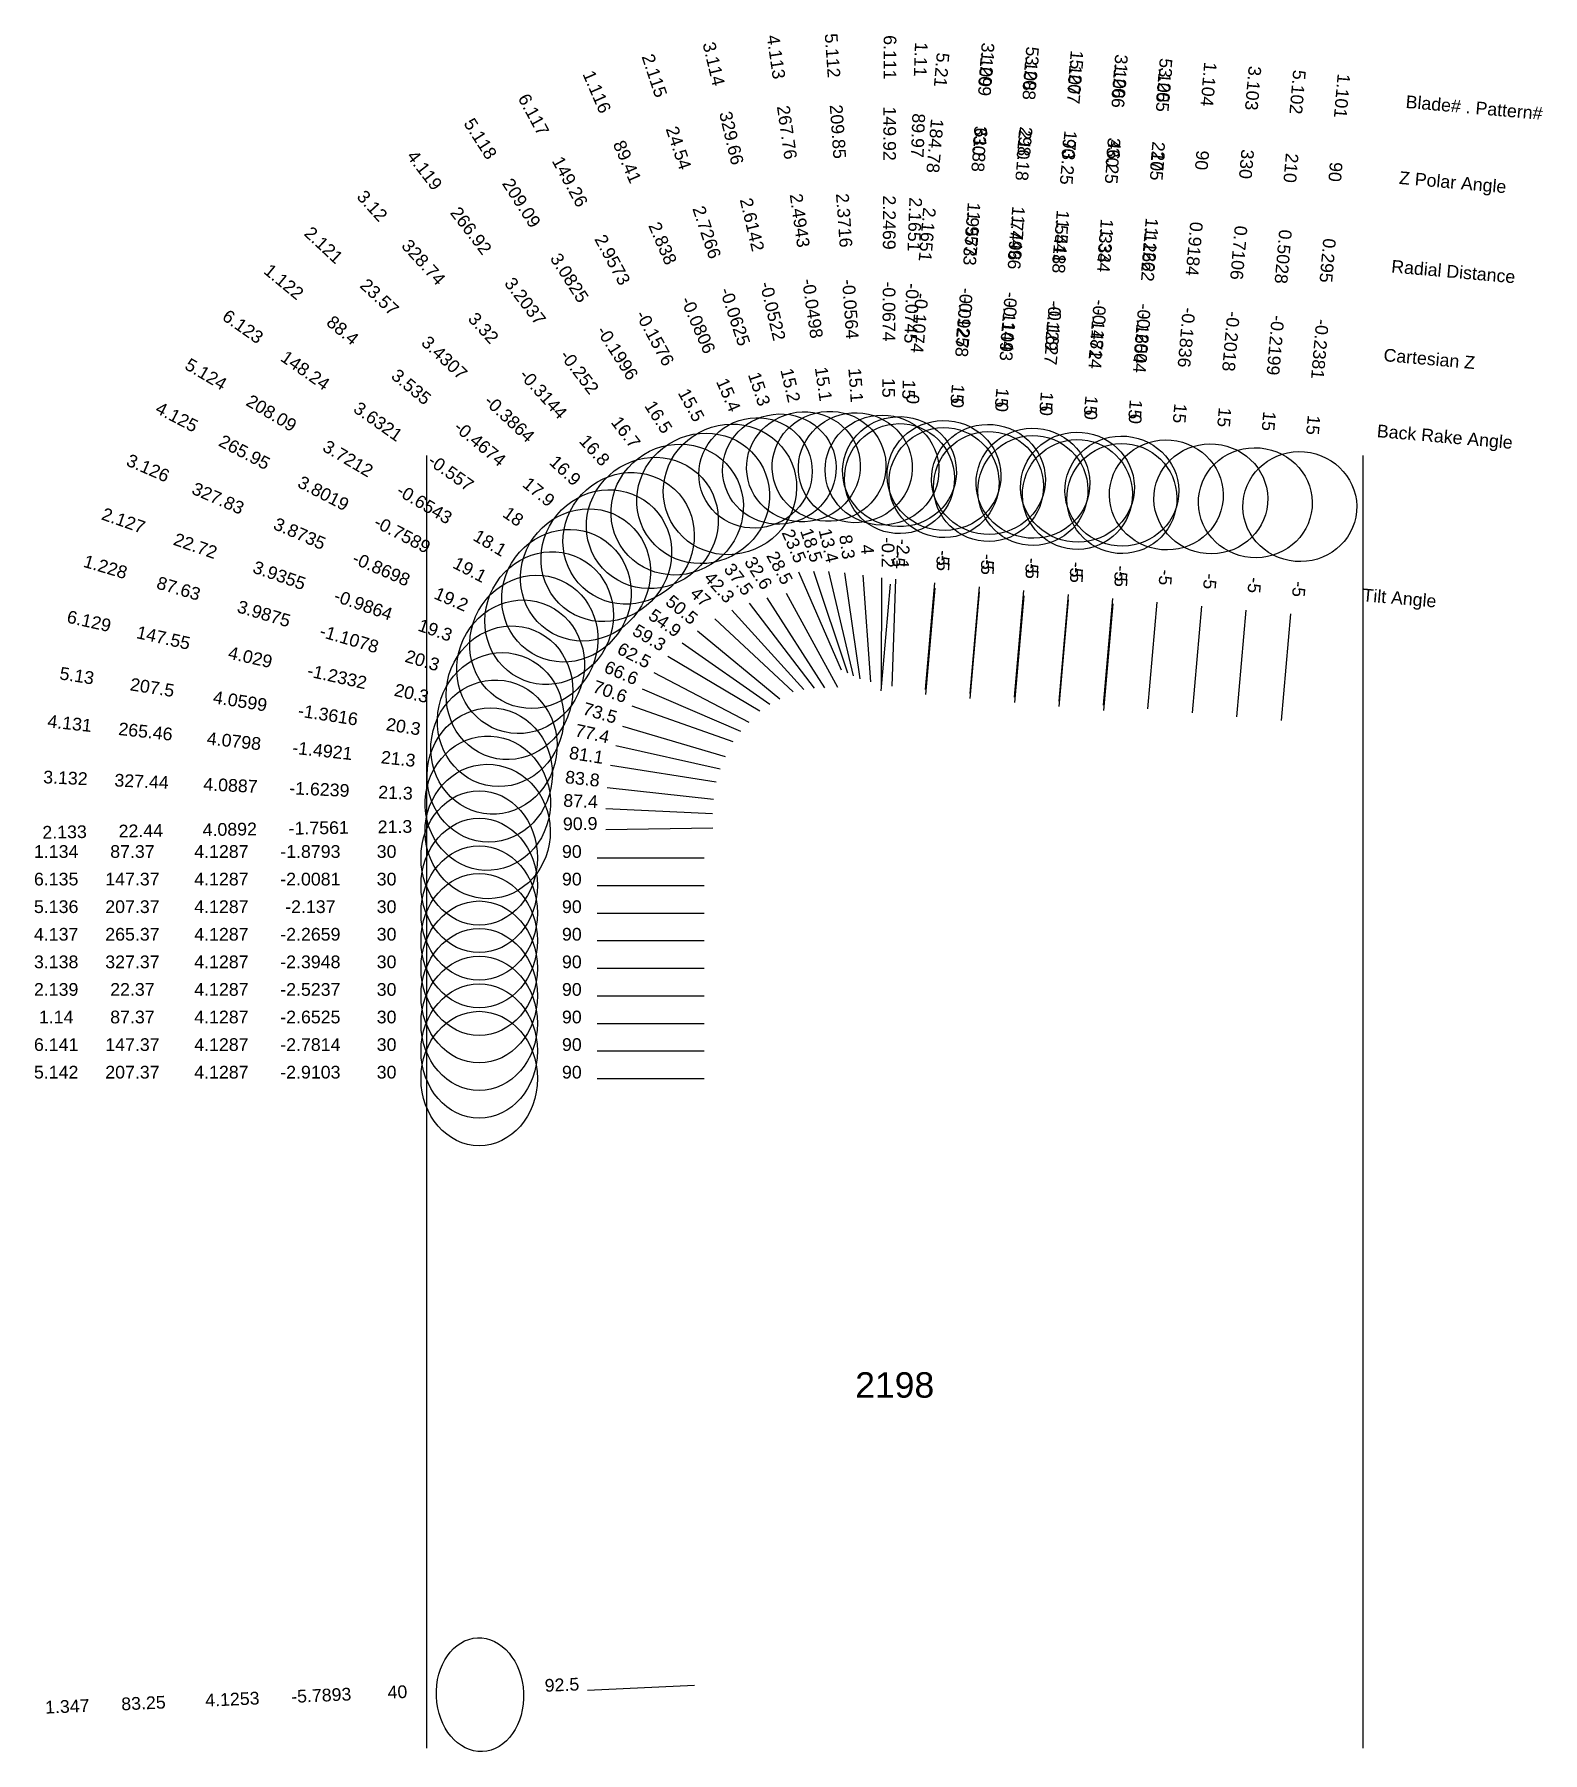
# Model space of a CAD drawing. Header units: inches. Extents: x 29.79 to 36.84, y 11.94 to 19.97.
import ezdxf
from ezdxf.enums import TextEntityAlignment as Align

# ---------------------------------------------------------------- set-up
doc = ezdxf.new("R2010")
doc.units = ezdxf.units.IN
doc.header["$MEASUREMENT"] = 0
for name, color, linetype, true_color in [('Blade_1', 30, 'Continuous', 0xff7f00), ('Blade_2', 7, 'Continuous', 0xcccc00), ('Blade_3', 7, 'Continuous', 0x00cc00), ('Blade_4', 7, 'Continuous', 0x00cccc), ('Blade_5', 7, 'Continuous', 0x0066cc), ('Blade_6', 190, 'Continuous', 0x7f00ff)]:
    doc.layers.add(name, color=color, linetype=linetype, true_color=true_color)
doc.styles.get("Standard").update_dxf_attribs({"font": 'arial.ttf'})

msp = doc.modelspace()

# ---------------------------------------------------------------- linework, layer by layer
for p, q in [((31.625, 18), (31.625, 11.9605)), ((36, 18), (36, 11.9605))]:
    msp.add_line(p, q)
at = {"layer": 'Blade_1'}
for p, q in [((33.3625, 17.4575), (33.5616, 16.9989)), ((33.8167, 17.4223), (33.7987, 16.9227)), ((33.9996, 17.3815), (33.9561, 16.8835)), ((34.4143, 17.3694), (34.3707, 16.8713)), ((34.6229, 17.326), (34.5794, 16.8279)), ((35.0377, 17.3148), (34.9941, 16.8167)), ((32.8906, 17.1818), (33.2764, 16.8638)), ((35.6611, 17.2603), (35.6175, 16.7622)), ((32.5414, 16.736), (33.0209, 16.5943)), ((32.4228, 16.1207), (32.9228, 16.1207)), ((32.4228, 15.3475), (32.9228, 15.3475)), ((32.3777, 12.2326), (32.8772, 12.2545))]:
    msp.add_line(p, q, dxfattribs=at)
for centre, major_axis, ratio in [((33.162, 17.9194), (0.244, 0.1059), 0.964216), ((33.8349, 17.9255), (0.2658, -0.0096), 0.965841), ((34.0427, 17.8742), (0.256, -0.0224), 1), ((34.4582, 17.871), (0.265, -0.0232), 0.965926), ((34.666, 17.8186), (0.256, -0.0224), 1), ((35.0816, 17.8164), (0.265, -0.0232), 0.965926), ((35.705, 17.7619), (0.265, -0.0232), 0.965926), ((32.465, 17.5326), (0.1997, 0.2423), 0.951493), ((32.0125, 16.8922), (0.0889, 0.3011), 0.938186), ((31.8713, 16.1207), (0, 0.314), 0.866025), ((31.8713, 15.3475), (0, 0.314), 0.866025), ((31.8747, 12.2107), (-0.0116, 0.2657), 0.766045)]:
    msp.add_ellipse(centre, major_axis=major_axis, ratio=ratio, dxfattribs=at)
at = {"layer": 'Blade_2'}
for p, q in [((33.433, 17.46), (33.5915, 16.9858)), ((32.9724, 17.2372), (33.3378, 16.896)), ((32.5848, 16.8308), (33.0565, 16.665)), ((32.4622, 16.2528), (32.9622, 16.2608)), ((32.4228, 15.4763), (32.9228, 15.4763))]:
    msp.add_line(p, q, dxfattribs=at)
for centre, major_axis, ratio in [((33.2734, 17.9375), (0.2523, 0.0843), 0.964593), ((32.5693, 17.6136), (0.2143, 0.2295), 0.95698), ((32.0645, 17.0136), (0.1041, 0.2962), 0.943988), ((31.9108, 16.2439), (-0.0051, 0.314), 0.93176), ((31.8713, 15.4763), (0, 0.314), 0.866025)]:
    msp.add_ellipse(centre, major_axis=major_axis, ratio=ratio, dxfattribs=at)
at = {"layer": 'Blade_3'}
for p, q in [((33.5026, 17.458), (33.6186, 16.9717)), ((33.9988, 17.4057), (33.9552, 16.9076)), ((34.2073, 17.3631), (34.1638, 16.865)), ((34.6221, 17.3512), (34.5785, 16.8531)), ((33.0512, 17.2777), (33.3878, 16.908)), ((34.8307, 17.307), (34.7872, 16.8089)), ((35.2455, 17.2966), (35.2019, 16.7985)), ((32.6326, 16.9112), (33.0915, 16.7126)), ((32.4622, 16.3513), (32.9617, 16.3288)), ((32.4228, 15.6052), (32.9228, 15.6052))]:
    msp.add_line(p, q, dxfattribs=at)
for centre, major_axis, ratio in [((33.3858, 17.9478), (0.2587, 0.0617), 0.964939), ((34.0427, 17.9073), (0.265, -0.0232), 0.965926), ((34.2504, 17.8557), (0.256, -0.0224), 1), ((34.666, 17.8528), (0.265, -0.0232), 0.965926), ((34.8738, 17.7996), (0.256, -0.0224), 1), ((35.2894, 17.7982), (0.265, -0.0232), 0.965926), ((32.68, 17.6856), (0.2322, 0.2114), 0.957516), ((32.1265, 17.1302), (0.1247, 0.2882), 0.944366), ((31.9113, 16.3761), (0.0141, 0.3137), 0.93176), ((31.8713, 15.6052), (0, 0.314), 0.866025)]:
    msp.add_ellipse(centre, major_axis=major_axis, ratio=ratio, dxfattribs=at)
at = {"layer": 'Blade_4'}
for p, q in [((33.578, 17.4519), (33.6497, 16.9571)), ((33.1321, 17.3105), (33.4365, 16.9139)), ((32.6871, 16.9862), (33.1305, 16.7551)), ((32.4685, 16.4488), (32.9656, 16.3952)), ((32.4228, 15.7341), (32.9228, 15.7341))]:
    msp.add_line(p, q, dxfattribs=at)
for centre, major_axis, ratio in [((33.5057, 17.9502), (0.2632, 0.0382), 0.965246), ((32.7963, 17.748), (0.2491, 0.1912), 0.95807), ((32.1981, 17.2411), (0.1451, 0.2784), 0.944792), ((31.9202, 16.5079), (0.0337, 0.3122), 0.931824), ((31.8713, 15.7341), (0, 0.314), 0.866025)]:
    msp.add_ellipse(centre, major_axis=major_axis, ratio=ratio, dxfattribs=at)
at = {"layer": 'Blade_5'}
for p, q in [((33.6639, 17.4414), (33.6991, 16.9426)), ((33.7918, 17.4), (33.7483, 16.9019)), ((34.2065, 17.3875), (34.1629, 16.8894)), ((34.4151, 17.3446), (34.3716, 16.8466)), ((33.2148, 17.3359), (33.4844, 16.9148)), ((34.8299, 17.333), (34.7863, 16.8349)), ((35.4533, 17.2785), (35.4097, 16.7804)), ((32.7529, 17.0639), (33.1827, 16.8085)), ((32.485, 16.5535), (32.979, 16.4765)), ((32.4228, 15.863), (32.9228, 15.863)), ((32.4228, 15.0897), (32.9228, 15.0897))]:
    msp.add_line(p, q, dxfattribs=at)
for centre, major_axis, ratio in [((32.9175, 17.8004), (0.2645, 0.1693), 0.958606), ((33.6284, 17.9436), (0.2653, 0.0187), 0.965501), ((33.8349, 17.8926), (0.256, -0.0224), 1), ((34.2504, 17.8891), (0.265, -0.0232), 0.965926), ((34.4582, 17.8373), (0.256, -0.0224), 1), ((34.8738, 17.8346), (0.265, -0.0232), 0.965926), ((35.4972, 17.7801), (0.265, -0.0232), 0.965926), ((32.2788, 17.3457), (0.1604, 0.2699), 0.950475), ((31.9401, 16.6384), (0.0484, 0.3103), 0.937728), ((31.8713, 15.863), (0, 0.314), 0.866025), ((31.8713, 15.0897), (0, 0.314), 0.866025)]:
    msp.add_ellipse(centre, major_axis=major_axis, ratio=ratio, dxfattribs=at)
at = {"layer": 'Blade_6'}
for p, q in [((33.7512, 17.4291), (33.7493, 16.9291)), ((33.3059, 17.3577), (33.5445, 16.9183)), ((32.8192, 17.1261), (33.2284, 16.8388)), ((32.5092, 16.6465), (32.9972, 16.5374)), ((32.4228, 15.9919), (32.9228, 15.9919)), ((32.4228, 15.2186), (32.9228, 15.2186))]:
    msp.add_line(p, q, dxfattribs=at)
for centre, major_axis, ratio in [((33.0427, 17.8424), (0.2759, 0.1498), 0.963769), ((33.7531, 17.9326), (0.266, -0.001), 0.9657), ((32.3679, 17.443), (0.1804, 0.257), 0.950978), ((31.971, 16.7668), (0.0685, 0.3064), 0.937917), ((31.8713, 15.9919), (0, 0.314), 0.866025), ((31.8713, 15.2186), (0, 0.314), 0.866025)]:
    msp.add_ellipse(centre, major_axis=major_axis, ratio=ratio, dxfattribs=at)

# ---------------------------------------------------------------- texts
for s, height, p in [('Blade# . Pattern#', 0.059375, (36.2003, 19.6544)), ('Z Polar Angle', 0.059375, (36.1693, 19.2995)), ('Radial Distance', 0.059375, (36.1331, 18.8855)), ('Cartesian Z', 0.059375, (36.0968, 18.4714)), ('Back Rake Angle', 0.059375, (36.0658, 18.1166)), ('Tilt Angle', 0.05937, (35.9987, 17.35))]:
    msp.add_text(s, height=height, rotation=355).set_placement(p, align=Align.MIDDLE_LEFT)
msp.add_text('2198', height=0.11875).set_placement((33.8125, 13.658), align=Align.MIDDLE_CENTER)
at = {"layer": 'Blade_1'}
for s, height, rotation, p in [('1.11', 0.05937, 267.93402, (33.9044, 19.8527)), ('1.209', 0.05937, 265, (34.21, 19.7864)), ('1.107', 0.05937, 265, (34.6263, 19.7922)), ('1.104', 0.05937, 265, (35.2497, 19.7376)), ('1.116', 0.05937, 293.4649, (32.3941, 19.6884)), ('1.206', 0.05937, 265, (34.8333, 19.7308)), ('1.101', 0.05937, 265, (35.8731, 19.6831)), ('89.97', 0.05937, 267.93402, (33.8916, 19.4967)), ('61.88', 0.05937, 265, (34.179, 19.4315)), ('89.41', 0.05937, 293.4649, (32.5359, 19.3616)), ('90', 0.05937, 265, (34.5952, 19.4373)), ('46.25', 0.05937, 265, (34.8023, 19.3759)), ('90', 0.05937, 265, (35.2186, 19.3827)), ('90', 0.05937, 265, (35.842, 19.3282)), ('2.1651', 0.05937, 267.93402, (33.8766, 19.0814)), ('1.9573', 0.05937, 265, (34.1428, 19.0174)), ('1.5418', 0.05937, 265, (34.559, 19.0232)), ('2.838', 0.05937, 293.4649, (32.7014, 18.9804)), ('1.334', 0.05937, 265, (34.7661, 18.9618)), ('0.9184', 0.05937, 265, (35.1824, 18.9686)), ('0.295', 0.05937, 265, (35.8058, 18.9141)), ('1.122', 0.05937, 320.50403, (30.9398, 18.7897)), ('-0.0745', 0.05937, 267.93402, (33.8616, 18.666)), ('-0.0806', 0.05937, 293.4649, (32.8669, 18.5991)), ('-0.1258', 0.05937, 265, (34.1065, 18.6034)), ('-0.129', 0.05937, 265, (34.5228, 18.6092)), ('88.4', 0.05937, 320.50403, (31.2147, 18.5631)), ('-0.1814', 0.05937, 265, (34.7298, 18.5478)), ('-0.1836', 0.05937, 265, (35.1462, 18.5546)), ('-0.2381', 0.05937, 265, (35.7696, 18.5001)), ('3.535', 0.05937, 320.50403, (31.5354, 18.2988)), ('15.4', 0.05937, 293.4649, (33.0088, 18.2723)), ('15', 0.05937, 267.93402, (33.8488, 18.31)), ('0', 0.0594, 265, (34.0755, 18.2485)), ('15', 0.05937, 265, (34.4917, 18.2543)), ('15', 0.05937, 265, (35.1151, 18.1997)), ('-0.4674', 0.05937, 320.50403, (31.8561, 18.0344)), ('0', 0.0594, 265, (34.6988, 18.1929)), ('15', 0.05937, 265, (35.7385, 18.1452)), ('17.9', 0.05937, 320.50403, (32.131, 17.8078)), ('23.5', 0.05937, 293.4649, (33.3152, 17.5665)), ('-2.1', 0.05937, 267.93402, (33.821, 17.541)), ('1.228', 0.05937, 343.54472, (30.1169, 17.4521)), ('-5', 0.05937, 265, (34.01, 17.4998)), ('-5', 0.05937, 265, (34.4247, 17.4877)), ('87.63', 0.05937, 343.54472, (30.4586, 17.3512)), ('-5', 0.05937, 265, (34.6333, 17.4443)), ('-5', 0.05937, 265, (35.0481, 17.4331)), ('50.5', 0.05937, 320.50403, (32.7989, 17.2574)), ('-5', 0.05937, 265, (35.6715, 17.3786)), ('3.9875', 0.05937, 343.54472, (30.8572, 17.2334)), ('-1.1078', 0.05937, 343.54472, (31.2558, 17.1157)), ('20.3', 0.05937, 343.54472, (31.5975, 17.0148)), ('73.5', 0.05937, 343.54472, (32.4275, 16.7696)), ('1.134', 0.05937, 359.99999, (29.8948, 16.1207)), ('87.37', 0.05937, 359.99999, (30.251, 16.1207)), ('4.1287', 0.05937, 359.99999, (30.6667, 16.1207)), ('-1.8793', 0.05937, 359.99999, (31.0823, 16.1207)), ('30', 0.05937, 359.99999, (31.4385, 16.1207)), ('90', 0.05937, 359.99999, (32.304, 16.1207)), ('1.14', 0.05937, 359.99999, (29.8948, 15.3475)), ('87.37', 0.05937, 359.99999, (30.251, 15.3475)), ('4.1287', 0.05937, 359.99999, (30.6667, 15.3475)), ('-2.6525', 0.05937, 359.99999, (31.0823, 15.3475)), ('30', 0.05937, 359.99999, (31.4385, 15.3475)), ('90', 0.05937, 359.99999, (32.304, 15.3475)), ('92.5', 0.05937, 2.49999, (32.2591, 12.2275)), ('83.25', 0.05937, 2.49999, (30.3039, 12.1421)), ('4.1253', 0.05937, 2.49999, (30.7192, 12.1602)), ('-5.7893', 0.05937, 2.49999, (31.1344, 12.1784)), ('40', 0.05937, 2.49999, (31.4903, 12.1939)), ('1.347', 0.05937, 2.49999, (29.948, 12.1266))]:
    msp.add_text(s, height=height, rotation=rotation, dxfattribs=at).set_placement(p, align=Align.CENTER)
at = {"layer": 'Blade_2'}
for s, rotation, p in [('2.115', 288.48415, (32.662, 19.7665)), ('24.54', 288.48415, (32.7749, 19.4286)), ('2.7266', 288.48415, (32.9067, 19.0345)), ('2.121', 316.96177, (31.1247, 18.9625)), ('23.57', 316.96177, (31.3851, 18.7194)), ('-0.0625', 288.48415, (33.0385, 18.6403)), ('3.4307', 316.96177, (31.6888, 18.4357)), ('15.3', 288.48415, (33.1514, 18.3024)), ('-0.3864', 316.96177, (31.9926, 18.1521)), ('16.9', 316.96177, (32.253, 17.9089)), ('2.127', 340.64148, (30.1997, 17.6688)), ('22.72', 340.64148, (30.5358, 17.5507)), ('18.5', 288.48415, (33.3954, 17.5726)), ('3.9355', 340.64148, (30.928, 17.4129)), ('-0.9864', 340.64148, (31.3201, 17.2751)), ('47', 316.96177, (32.8856, 17.3183)), ('19.3', 340.64148, (31.6562, 17.157)), ('70.6', 340.64148, (32.4728, 16.8701)), ('21.3', 0.92338, (31.4781, 16.2369)), ('90.9', 0.92338, (32.3435, 16.2509)), ('2.133', 0.92338, (29.9345, 16.212)), ('22.44', 0.92338, (30.2907, 16.2178)), ('4.0892', 0.92338, (30.7063, 16.2245)), ('-1.7561', 0.92338, (31.1219, 16.2312)), ('2.139', 359.99999, (29.8948, 15.4763)), ('22.37', 359.99999, (30.251, 15.4763)), ('4.1287', 359.99999, (30.6667, 15.4763)), ('-2.5237', 359.99999, (31.0823, 15.4763)), ('30', 359.99999, (31.4385, 15.4763)), ('90', 359.99999, (32.304, 15.4763))]:
    msp.add_text(s, height=0.05937, rotation=rotation, dxfattribs=at).set_placement(p, align=Align.CENTER)
at = {"layer": 'Blade_3'}
for s, height, rotation, p in [('3.114', 0.05937, 283.41368, (32.9384, 19.8237)), ('3.109', 0.05937, 265, (34.2108, 19.8285)), ('3.208', 0.05937, 265, (34.4177, 19.7679)), ('3.106', 0.05937, 265, (34.8341, 19.774)), ('3.205', 0.05937, 265, (35.0411, 19.7118)), ('3.103', 0.05937, 265, (35.4575, 19.7194)), ('329.66', 0.05937, 283.41368, (33.0211, 19.4772)), ('330', 0.05937, 265, (34.1797, 19.4736)), ('298.18', 0.05937, 265, (34.3867, 19.413)), ('330', 0.05937, 265, (34.803, 19.4191)), ('330', 0.05937, 265, (35.4264, 19.3645)), ('275', 0.05937, 265, (35.0101, 19.3569)), ('3.12', 0.05937, 312.30876, (31.3496, 19.1473)), ('2.6142', 0.05937, 283.41368, (33.1175, 19.0729)), ('1.9573', 0.05937, 265, (34.1435, 19.0595)), ('1.7496', 0.05937, 265, (34.3505, 18.999)), ('1.334', 0.05937, 265, (34.7668, 19.005)), ('1.1262', 0.05937, 265, (34.9739, 18.9429)), ('0.7106', 0.05937, 265, (35.3902, 18.9504)), ('328.74', 0.05937, 312.30876, (31.5894, 18.8838)), ('-0.0522', 0.05937, 283.41368, (33.2139, 18.6686)), ('-0.0927', 0.05937, 265, (34.1073, 18.6455)), ('-0.1443', 0.05937, 265, (34.3142, 18.5849)), ('-0.1472', 0.05937, 265, (34.7306, 18.591)), ('3.32', 0.05937, 312.30876, (31.8691, 18.5765)), ('-0.2004', 0.05937, 265, (34.9376, 18.5288)), ('-0.2018', 0.05937, 265, (35.354, 18.5364)), ('-0.3144', 0.05937, 312.30876, (32.1489, 18.2691)), ('15.2', 0.05937, 283.41368, (33.2965, 18.3221)), ('15', 0.05937, 265, (34.0762, 18.2906)), ('0', 0.0594, 265, (34.2832, 18.23)), ('15', 0.05937, 265, (34.6995, 18.2361)), ('0', 0.0594, 265, (34.9066, 18.1739)), ('15', 0.05937, 265, (35.3229, 18.1815)), ('16.8', 0.05937, 312.30876, (32.3887, 18.0056)), ('3.126', 0.05937, 336.60048, (30.3125, 17.9151)), ('327.83', 0.05937, 336.60048, (30.6395, 17.7737)), ('3.8735', 0.05937, 336.60048, (31.0209, 17.6086)), ('13.4', 0.05937, 283.41368, (33.475, 17.5735)), ('-0.8698', 0.05937, 336.60048, (31.4024, 17.4435)), ('-5', 0.05937, 265, (34.0092, 17.524)), ('-5', 0.05937, 265, (34.2177, 17.4814)), ('42.3', 0.05937, 312.30876, (32.9713, 17.3656)), ('-5', 0.05937, 265, (34.6325, 17.4695)), ('-5', 0.05937, 265, (34.8411, 17.4253)), ('-5', 0.05937, 265, (35.2559, 17.4149)), ('19.2', 0.05937, 336.60048, (31.7293, 17.3021)), ('66.6', 0.05937, 336.60048, (32.5236, 16.9583)), ('3.132', 0.05937, 357.42338, (29.9368, 16.4649)), ('327.44', 0.05937, 357.42338, (30.2927, 16.4489)), ('4.0887', 0.05937, 357.42338, (30.7079, 16.4302)), ('-1.6239', 0.05937, 357.42338, (31.1231, 16.4116)), ('21.3', 0.05937, 357.42338, (31.479, 16.3955)), ('87.4', 0.05937, 357.42338, (32.3436, 16.3566)), ('3.138', 0.05937, 359.99999, (29.8948, 15.6052)), ('327.37', 0.05937, 359.99999, (30.251, 15.6052)), ('4.1287', 0.05937, 359.99999, (30.6667, 15.6052)), ('-2.3948', 0.05937, 359.99999, (31.0823, 15.6052)), ('30', 0.05937, 359.99999, (31.4385, 15.6052)), ('90', 0.05937, 359.99999, (32.304, 15.6052))]:
    msp.add_text(s, height=height, rotation=rotation, dxfattribs=at).set_placement(p, align=Align.CENTER)
at = {"layer": 'Blade_4'}
for s, rotation, p in [('4.113', 278.2533, (33.2289, 19.8587)), ('267.76', 278.2533, (33.28, 19.5062)), ('4.119', 307.50771, (31.5929, 19.3159)), ('2.4943', 278.2533, (33.3397, 19.0948)), ('266.92', 307.50771, (31.8098, 19.0333)), ('3.2037', 307.50771, (32.0628, 18.7036)), ('-0.0498', 278.2533, (33.3993, 18.6835)), ('-0.252', 307.50771, (32.3159, 18.3739)), ('15.1', 278.2533, (33.4505, 18.331)), ('4.125', 332.46965, (30.4454, 18.1547)), ('16.7', 307.50771, (32.5328, 18.0913)), ('265.95', 332.46965, (30.7613, 17.99)), ('3.8019', 332.46965, (31.1299, 17.7979)), ('-0.7589', 332.46965, (31.4984, 17.6058)), ('8.3', 278.2533, (33.5609, 17.5694)), ('19.1', 332.46965, (31.8143, 17.4411)), ('37.5', 307.50771, (33.0598, 17.4047)), ('62.5', 332.46965, (32.5818, 17.0411)), ('4.131', 353.84551, (29.9551, 16.7198)), ('265.46', 353.84551, (30.3093, 16.6816)), ('4.0798', 353.84551, (30.7225, 16.637)), ('-1.4921', 353.84551, (31.1357, 16.5925)), ('21.3', 353.84551, (31.4899, 16.5543)), ('83.8', 353.84551, (32.3504, 16.4615)), ('4.137', 359.99999, (29.8948, 15.7341)), ('265.37', 359.99999, (30.251, 15.7341)), ('4.1287', 359.99999, (30.6667, 15.7341)), ('-2.2659', 359.99999, (31.0823, 15.7341)), ('30', 359.99999, (31.4385, 15.7341)), ('90', 359.99999, (32.304, 15.7341))]:
    msp.add_text(s, height=0.05937, rotation=rotation, dxfattribs=at).set_placement(p, align=Align.CENTER)
at = {"layer": 'Blade_5'}
for s, height, rotation, p in [('5.112', 0.05937, 274.04165, (33.4925, 19.8673)), ('5.21', 0.05937, 265, (34.0022, 19.8048)), ('5.108', 0.05937, 265, (34.4185, 19.8103)), ('5.207', 0.05937, 265, (34.6255, 19.7495)), ('5.105', 0.05937, 265, (35.0419, 19.7558)), ('5.102', 0.05937, 265, (35.6653, 19.7013)), ('209.85', 0.05937, 274.04165, (33.5176, 19.5119)), ('5.118', 0.05937, 302.62241, (31.852, 19.4651)), ('184.78', 0.05937, 265, (33.9712, 19.4499)), ('210', 0.05937, 265, (34.3874, 19.4554)), ('173.25', 0.05937, 265, (34.5945, 19.3946)), ('210', 0.05937, 265, (35.0108, 19.4009)), ('210', 0.05937, 265, (35.6342, 19.3464)), ('209.09', 0.05937, 302.62241, (32.044, 19.165)), ('2.3716', 0.05937, 274.04165, (33.5469, 19.0973)), ('2.1651', 0.05937, 265, (33.935, 19.0358)), ('1.7496', 0.05937, 265, (34.3512, 19.0413)), ('1.5418', 0.05937, 265, (34.5583, 18.9805)), ('1.1262', 0.05937, 265, (34.9746, 18.9868)), ('0.5028', 0.05937, 265, (35.598, 18.9323)), ('3.0825', 0.05937, 302.62241, (32.2681, 18.815)), ('-0.0564', 0.05937, 274.04165, (33.5762, 18.6828)), ('-0.1074', 0.05937, 265, (33.8987, 18.6218)), ('-0.1109', 0.05937, 265, (34.315, 18.6273)), ('-0.1654', 0.05937, 265, (34.9384, 18.5728)), ('-0.1627', 0.05937, 265, (34.522, 18.5665)), ('-0.2199', 0.05937, 265, (35.5618, 18.5183)), ('-0.1996', 0.05937, 302.62241, (32.4921, 18.4649)), ('5.124', 0.05937, 329.27763, (30.5797, 18.3554)), ('15.1', 0.05937, 274.04165, (33.6013, 18.3274)), ('15', 0.05937, 265, (34.2839, 18.2724)), ('208.09', 0.05937, 329.27763, (30.8859, 18.1734)), ('16.5', 0.05937, 302.62241, (32.6842, 18.1649)), ('0', 0.0594, 265, (33.8677, 18.2669)), ('0', 0.0594, 265, (34.491, 18.2116)), ('15', 0.05937, 265, (34.9073, 18.2179)), ('15', 0.05937, 265, (35.5307, 18.1634)), ('3.7212', 0.05937, 329.27763, (31.2432, 17.9611)), ('-0.6543', 0.05937, 329.27763, (31.6005, 17.7488)), ('18.1', 0.05937, 329.27763, (31.9068, 17.5668)), ('4', 0.0594, 274.04165, (33.6555, 17.5598)), ('32.6', 0.05937, 302.62241, (33.1508, 17.4359)), ('-5', 0.05937, 265, (33.8022, 17.5182)), ('-5', 0.05937, 265, (34.2169, 17.5058)), ('-5', 0.05937, 265, (34.4255, 17.4629)), ('-5', 0.05937, 265, (34.8403, 17.4513)), ('-5', 0.05937, 265, (35.4637, 17.3968)), ('59.3', 0.05937, 329.27763, (32.6508, 17.1246)), ('5.13', 0.05937, 351.14044, (29.9872, 16.9428)), ('207.5', 0.05937, 351.14044, (30.3392, 16.8879)), ('4.0599', 0.05937, 351.14044, (30.7498, 16.8239)), ('-1.3616', 0.05937, 351.14044, (31.1605, 16.7599)), ('20.3', 0.05937, 351.14044, (31.5125, 16.705)), ('81.1', 0.05937, 351.14044, (32.3677, 16.5717)), ('5.136', 0.05937, 359.99999, (29.8948, 15.863)), ('207.37', 0.05937, 359.99999, (30.251, 15.863)), ('4.1287', 0.05937, 359.99999, (30.6667, 15.863)), ('-2.137', 0.05937, 359.99999, (31.0823, 15.863)), ('30', 0.05937, 359.99999, (31.4385, 15.863)), ('90', 0.05937, 359.99999, (32.304, 15.863)), ('5.142', 0.05937, 359.99999, (29.8948, 15.0897)), ('207.37', 0.05937, 359.99999, (30.251, 15.0897)), ('4.1287', 0.05937, 359.99999, (30.6667, 15.0897)), ('-2.9103', 0.05937, 359.99999, (31.0823, 15.0897)), ('30', 0.05937, 359.99999, (31.4385, 15.0897)), ('90', 0.05937, 359.99999, (32.304, 15.0897))]:
    msp.add_text(s, height=height, rotation=rotation, dxfattribs=at).set_placement(p, align=Align.CENTER)
at = {"layer": 'Blade_6'}
for s, rotation, p in [('6.111', 269.78062, (33.7605, 19.8611)), ('6.117', 298.50222, (32.0995, 19.5793)), ('149.92', 269.78062, (33.7591, 19.5048)), ('149.26', 298.50222, (32.2695, 19.2663)), ('2.2469', 269.78062, (33.7575, 19.0892)), ('2.9573', 298.50222, (32.4679, 18.901)), ('-0.0674', 269.78062, (33.7559, 18.6736)), ('6.123', 324.9259, (30.7503, 18.5788)), ('-0.1576', 298.50222, (32.6662, 18.5358)), ('148.24', 324.9259, (31.0419, 18.3741)), ('15.5', 298.50222, (32.8362, 18.2227)), ('15', 269.78062, (33.7546, 18.3173)), ('3.6321', 324.9259, (31.382, 18.1352)), ('-0.557', 324.9259, (31.7222, 17.8964)), ('18', 324.9259, (32.0137, 17.6917)), ('-0.2', 269.78062, (33.7516, 17.5479)), ('28.5', 298.50222, (33.2492, 17.4621)), ('6.129', 347.39725, (30.0421, 17.198)), ('54.9', 324.9259, (32.7221, 17.1943)), ('147.55', 347.39725, (30.3898, 17.1203)), ('4.029', 347.39725, (30.7954, 17.0296)), ('-1.2332', 347.39725, (31.201, 16.9389)), ('20.3', 347.39725, (31.5487, 16.8612)), ('77.4', 347.39725, (32.3933, 16.6724)), ('6.135', 359.99999, (29.8948, 15.9919)), ('147.37', 359.99999, (30.251, 15.9919)), ('4.1287', 359.99999, (30.6667, 15.9919)), ('-2.0081', 359.99999, (31.0823, 15.9919)), ('30', 359.99999, (31.4385, 15.9919)), ('90', 359.99999, (32.304, 15.9919)), ('6.141', 359.99999, (29.8948, 15.2186)), ('147.37', 359.99999, (30.251, 15.2186)), ('4.1287', 359.99999, (30.6667, 15.2186)), ('-2.7814', 359.99999, (31.0823, 15.2186)), ('30', 359.99999, (31.4385, 15.2186)), ('90', 359.99999, (32.304, 15.2186))]:
    msp.add_text(s, height=0.05937, rotation=rotation, dxfattribs=at).set_placement(p, align=Align.CENTER)

doc.saveas('drawing.dxf')
